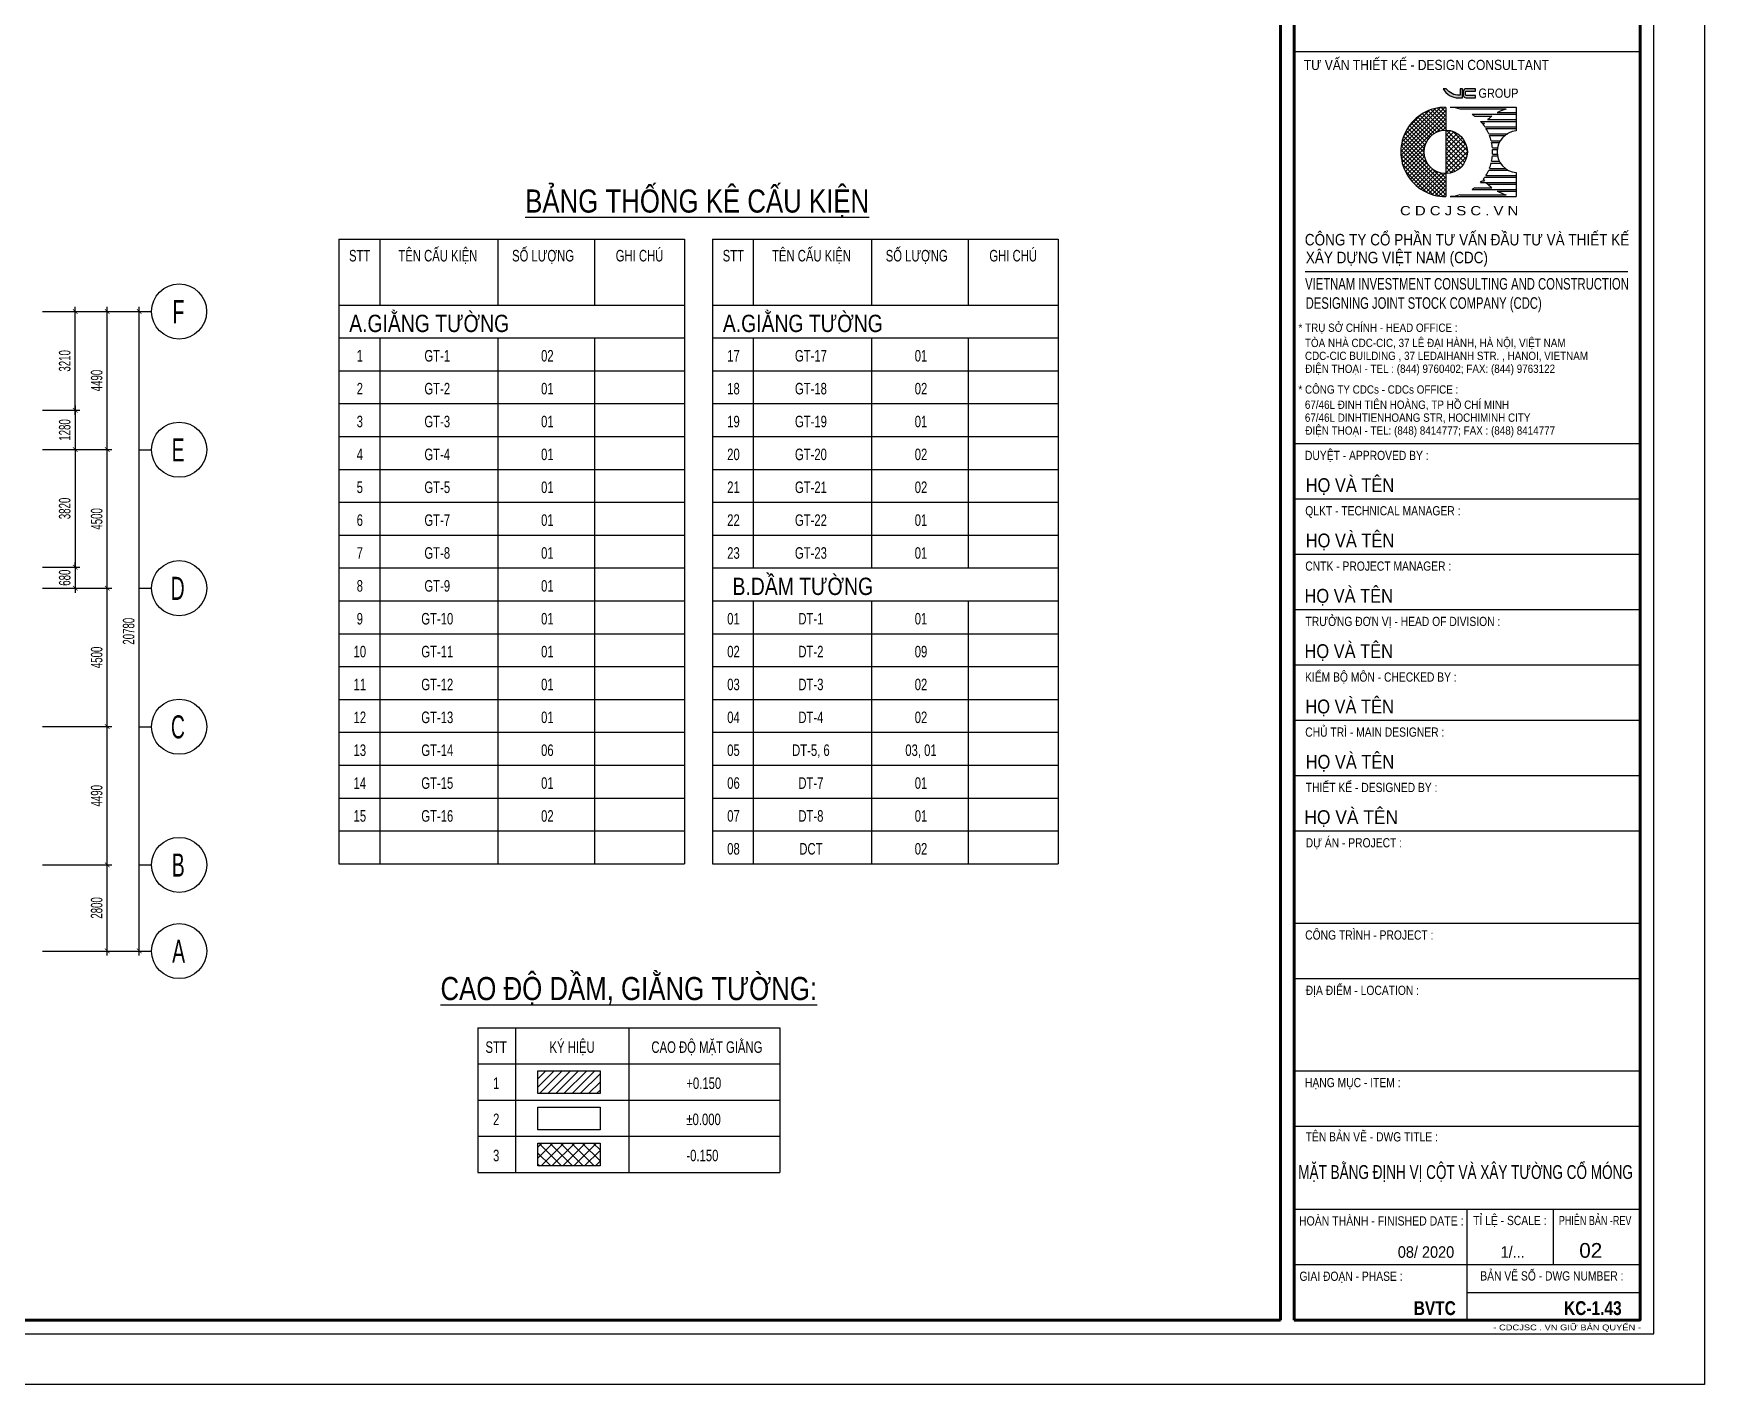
# Model space of a CAD drawing. Header units: millimetres. Extents: x 71 to 1994474, y -338610 to 1053.
# Drawn here: x 1940171 to 1994474, y -338610 to -294710 of the extents above; entities that cross this region are included whole.
import ezdxf
from ezdxf.enums import TextEntityAlignment as Align

# ---------------------------------------------------------------- set-up
doc = ezdxf.new("R2010")
doc.units = ezdxf.units.MM
doc.header["$LTSCALE"] = 1000
doc.header["$MEASUREMENT"] = 0
doc.header["$PDMODE"] = 3
doc.layers.get('0').update_dxf_attribs({"linetype": 'CONTINUOUS'})
doc.layers.get('Defpoints').update_dxf_attribs({"linetype": 'CONTINUOUS'})
for name, color, linetype in [('CDC -TEXT KHUNG', 7, 'CONTINUOUS'), ('CDC-KHUNGTEN', 7, 'CONTINUOUS'), ('CDC.02.DIM', 1, 'CONTINUOUS'), ('CDC.03.BORDER', 3, 'CONTINUOUS'), ('CDC.06.TEXT', 2, 'CONTINUOUS'), ('CDC.10.HATCH', 163, 'CONTINUOUS'), ('KCS_CHI', 1, 'CONTINUOUS')]:
    doc.layers.add(name, color=color, linetype=linetype)
doc.layers.add('Hatch1', color=250, linetype='CONTINUOUS', lineweight=5)
doc.styles.add('ARIAL', font='arial.ttf', dxfattribs={"width": 0.6})
doc.styles.add('Arial_B_3', font='arialbd.ttf', dxfattribs={"width": 0.75, "height": 3})
doc.styles.add('KT CDC', font='arial.ttf', dxfattribs={"width": 0.85, "height": 200})
doc.dimstyles.new('150', dxfattribs={"dimscale": 150, "dimtxt": 2.5, "dimasz": 1, "dimexe": 1, "dimexo": 0, "dimgap": 1, "dimtad": 1, "dimdec": 0, "dimdsep": 46, "dimtxsty": 'ARIAL', "dimblk": 'ARCHTICK', "dimcen": 1, "dimdle": 1, "dimclrd": 1, "dimclre": 1, "dimclrt": 2, "dimadec": 0, "dimazin": 0, "dimtfac": 0.00072, "dimtdec": 0, "dimtix": 1, "dimtmove": 2, "dimatfit": 3, "dimldrblk": 'ARCHTICK', "dimfxl": 1, "dimtolj": 1, "dimarcsym": 0})

# ---------------------------------------------------------------- blocks, each defined once
blk = doc.blocks.new('_ARCHTICK')
at = {"color": 0, "linetype": 'ByBlock', "const_width": 0.15}
blk.add_lwpolyline([(-0.5, -0.5), (0.5, 0.5)], dxfattribs=at)
blk = doc.blocks.new('*D114')
at = {"layer": 'CDC.02.DIM', "color": 1, "lineweight": -2, "transparency": 16777216}
for p, q in [((1940467, -303744), (1943759, -303744)), ((1943609, -324674), (1943609, -303594)), ((1940467, -324524), (1943759, -324524))]:
    blk.add_line(p, q, dxfattribs=at)
at = {"layer": 'Defpoints', "color": 0, "transparency": 16777216}
for p in [(1940467, -303744), (1943609, -303744), (1940467, -324524)]:
    blk.add_point(p, dxfattribs=at)
at = {"layer": 'CDC.02.DIM', "color": 1, "lineweight": -2, "transparency": 16777216, "xscale": 150, "yscale": 150, "zscale": 150}
for p, rotation in [((1943609, -303744), 90), ((1943609, -324524), 270)]:
    blk.add_blockref('_ARCHTICK', p, dxfattribs=dict(at, rotation=rotation))
at = {"layer": 'CDC.02.DIM', "color": 2, "transparency": 16777216, "insert": (1943267, -314134), "char_height": 375, "attachment_point": 5, "rotation": 90, "style": 'ARIAL'}
blk.add_mtext('\\A1;20780', dxfattribs=at)
blk = doc.blocks.new('*D115')
at = {"layer": 'CDC.02.DIM', "color": 1, "lineweight": -2, "transparency": 16777216}
for p, q in [((1940467, -321724), (1942720, -321724)), ((1942570, -324674), (1942570, -321574)), ((1940467, -324524), (1942720, -324524))]:
    blk.add_line(p, q, dxfattribs=at)
at = {"layer": 'Defpoints', "color": 0, "transparency": 16777216}
for p in [(1940467, -321724), (1942570, -321724), (1940467, -324524)]:
    blk.add_point(p, dxfattribs=at)
at = {"layer": 'CDC.02.DIM', "color": 1, "lineweight": -2, "transparency": 16777216, "xscale": 150, "yscale": 150, "zscale": 150}
for p, rotation in [((1942570, -321724), 90), ((1942570, -324524), 270)]:
    blk.add_blockref('_ARCHTICK', p, dxfattribs=dict(at, rotation=rotation))
at = {"layer": 'CDC.02.DIM', "color": 2, "transparency": 16777216, "insert": (1942228, -323124), "char_height": 375, "attachment_point": 5, "rotation": 90, "style": 'ARIAL'}
blk.add_mtext('\\A1;2800', dxfattribs=at)
blk = doc.blocks.new('*D116')
at = {"layer": 'CDC.02.DIM', "color": 1, "lineweight": -2, "transparency": 16777216}
for p, q in [((1942570, -321874), (1942570, -317084)), ((1940467, -317234), (1942720, -317234)), ((1940467, -321724), (1942720, -321724))]:
    blk.add_line(p, q, dxfattribs=at)
at = {"layer": 'Defpoints', "color": 0, "transparency": 16777216}
for p in [(1940467, -317234), (1942570, -317234), (1940467, -321724)]:
    blk.add_point(p, dxfattribs=at)
at = {"layer": 'CDC.02.DIM', "color": 1, "lineweight": -2, "transparency": 16777216, "xscale": 150, "yscale": 150, "zscale": 150}
for p, rotation in [((1942570, -317234), 90), ((1942570, -321724), 270)]:
    blk.add_blockref('_ARCHTICK', p, dxfattribs=dict(at, rotation=rotation))
at = {"layer": 'CDC.02.DIM', "color": 2, "transparency": 16777216, "insert": (1942228, -319479), "char_height": 375, "attachment_point": 5, "rotation": 90, "style": 'ARIAL'}
blk.add_mtext('\\A1;4490', dxfattribs=at)
blk = doc.blocks.new('*D117')
at = {"layer": 'CDC.02.DIM', "color": 1, "lineweight": -2, "transparency": 16777216}
for p, q in [((1940467, -312734), (1942720, -312734)), ((1942570, -317384), (1942570, -312584)), ((1940467, -317234), (1942720, -317234))]:
    blk.add_line(p, q, dxfattribs=at)
at = {"layer": 'Defpoints', "color": 0, "transparency": 16777216}
for p in [(1940467, -312734), (1942570, -312734), (1940467, -317234)]:
    blk.add_point(p, dxfattribs=at)
at = {"layer": 'CDC.02.DIM', "color": 1, "lineweight": -2, "transparency": 16777216, "xscale": 150, "yscale": 150, "zscale": 150}
for p, rotation in [((1942570, -312734), 90), ((1942570, -317234), 270)]:
    blk.add_blockref('_ARCHTICK', p, dxfattribs=dict(at, rotation=rotation))
at = {"layer": 'CDC.02.DIM', "color": 2, "transparency": 16777216, "insert": (1942228, -314984), "char_height": 375, "attachment_point": 5, "rotation": 90, "style": 'ARIAL'}
blk.add_mtext('\\A1;4500', dxfattribs=at)
blk = doc.blocks.new('*D118')
at = {"layer": 'CDC.02.DIM', "color": 1, "lineweight": -2, "transparency": 16777216}
for p, q in [((1940467, -308234), (1942720, -308234)), ((1942570, -312884), (1942570, -308084)), ((1940467, -312734), (1942720, -312734))]:
    blk.add_line(p, q, dxfattribs=at)
at = {"layer": 'Defpoints', "color": 0, "transparency": 16777216}
for p in [(1940467, -308234), (1942570, -308234), (1940467, -312734)]:
    blk.add_point(p, dxfattribs=at)
at = {"layer": 'CDC.02.DIM', "color": 1, "lineweight": -2, "transparency": 16777216, "xscale": 150, "yscale": 150, "zscale": 150}
for p, rotation in [((1942570, -308234), 90), ((1942570, -312734), 270)]:
    blk.add_blockref('_ARCHTICK', p, dxfattribs=dict(at, rotation=rotation))
at = {"layer": 'CDC.02.DIM', "color": 2, "transparency": 16777216, "insert": (1942228, -310484), "char_height": 375, "attachment_point": 5, "rotation": 90, "style": 'ARIAL'}
blk.add_mtext('\\A1;4500', dxfattribs=at)
blk = doc.blocks.new('*D119')
at = {"layer": 'CDC.02.DIM', "color": 1, "lineweight": -2, "transparency": 16777216}
for p, q in [((1940467, -303744), (1942720, -303744)), ((1942570, -308384), (1942570, -303594)), ((1940467, -308234), (1942720, -308234))]:
    blk.add_line(p, q, dxfattribs=at)
at = {"layer": 'Defpoints', "color": 0, "transparency": 16777216}
for p in [(1940467, -303744), (1942570, -303744), (1940467, -308234)]:
    blk.add_point(p, dxfattribs=at)
at = {"layer": 'CDC.02.DIM', "color": 1, "lineweight": -2, "transparency": 16777216, "xscale": 150, "yscale": 150, "zscale": 150}
for p, rotation in [((1942570, -303744), 90), ((1942570, -308234), 270)]:
    blk.add_blockref('_ARCHTICK', p, dxfattribs=dict(at, rotation=rotation))
at = {"layer": 'CDC.02.DIM', "color": 2, "transparency": 16777216, "insert": (1942228, -305989), "char_height": 375, "attachment_point": 5, "rotation": 90, "style": 'ARIAL'}
blk.add_mtext('\\A1;4490', dxfattribs=at)
blk = doc.blocks.new('*D133')
at = {"layer": 'CDC.02.DIM', "color": 1, "lineweight": -2, "transparency": 16777216}
for p, q in [((1940467, -303744), (1941681, -303744)), ((1941531, -307104), (1941531, -303594)), ((1940467, -306954), (1941681, -306954))]:
    blk.add_line(p, q, dxfattribs=at)
at = {"layer": 'Defpoints', "color": 0, "transparency": 16777216}
for p in [(1940467, -303744), (1941531, -303744), (1940467, -306954)]:
    blk.add_point(p, dxfattribs=at)
at = {"layer": 'CDC.02.DIM', "color": 1, "lineweight": -2, "transparency": 16777216, "xscale": 150, "yscale": 150, "zscale": 150}
for p, rotation in [((1941531, -303744), 90), ((1941531, -306954), 270)]:
    blk.add_blockref('_ARCHTICK', p, dxfattribs=dict(at, rotation=rotation))
at = {"layer": 'CDC.02.DIM', "color": 2, "transparency": 16777216, "insert": (1941189, -305349), "char_height": 375, "attachment_point": 5, "rotation": 90, "style": 'ARIAL'}
blk.add_mtext('\\A1;3210', dxfattribs=at)
blk = doc.blocks.new('*D134')
at = {"layer": 'CDC.02.DIM', "color": 1, "lineweight": -2, "transparency": 16777216}
for p, q in [((1941531, -306804), (1941531, -308384)), ((1940467, -306954), (1941681, -306954)), ((1940467, -308234), (1941681, -308234))]:
    blk.add_line(p, q, dxfattribs=at)
at = {"layer": 'Defpoints', "color": 0, "transparency": 16777216}
for p in [(1940467, -306954), (1940467, -308234), (1941531, -308234)]:
    blk.add_point(p, dxfattribs=at)
at = {"layer": 'CDC.02.DIM', "color": 1, "lineweight": -2, "transparency": 16777216, "xscale": 150, "yscale": 150, "zscale": 150}
for p, rotation in [((1941531, -306954), 90), ((1941531, -308234), 270)]:
    blk.add_blockref('_ARCHTICK', p, dxfattribs=dict(at, rotation=rotation))
at = {"layer": 'CDC.02.DIM', "color": 2, "transparency": 16777216, "insert": (1941190, -307594), "char_height": 375, "attachment_point": 5, "rotation": 90, "style": 'ARIAL'}
blk.add_mtext('\\A1;1280', dxfattribs=at)
blk = doc.blocks.new('*D135')
at = {"layer": 'CDC.02.DIM', "color": 1, "lineweight": -2, "transparency": 16777216}
for p, q in [((1940467, -308234), (1941681, -308234)), ((1941531, -308084), (1941531, -312204)), ((1940467, -312054), (1941681, -312054))]:
    blk.add_line(p, q, dxfattribs=at)
at = {"layer": 'Defpoints', "color": 0, "transparency": 16777216}
for p in [(1940467, -308234), (1940467, -312054), (1941531, -312054)]:
    blk.add_point(p, dxfattribs=at)
at = {"layer": 'CDC.02.DIM', "color": 1, "lineweight": -2, "transparency": 16777216, "xscale": 150, "yscale": 150, "zscale": 150}
for p, rotation in [((1941531, -308234), 90), ((1941531, -312054), 270)]:
    blk.add_blockref('_ARCHTICK', p, dxfattribs=dict(at, rotation=rotation))
at = {"layer": 'CDC.02.DIM', "color": 2, "transparency": 16777216, "insert": (1941189, -310144), "char_height": 375, "attachment_point": 5, "rotation": 90, "style": 'ARIAL'}
blk.add_mtext('\\A1;3820', dxfattribs=at)
blk = doc.blocks.new('*D136')
at = {"layer": 'CDC.02.DIM', "color": 1, "lineweight": -2, "transparency": 16777216}
for p, q in [((1940467, -312054), (1941681, -312054)), ((1941531, -312054), (1941531, -311904)), ((1941531, -312054), (1941531, -312734)), ((1940467, -312734), (1941681, -312734)), ((1941531, -312734), (1941531, -312884))]:
    blk.add_line(p, q, dxfattribs=at)
at = {"layer": 'Defpoints', "color": 0, "transparency": 16777216}
for p in [(1940467, -312054), (1940467, -312734), (1941531, -312734)]:
    blk.add_point(p, dxfattribs=at)
at = {"layer": 'CDC.02.DIM', "color": 1, "lineweight": -2, "transparency": 16777216, "xscale": 150, "yscale": 150, "zscale": 150}
for p, rotation in [((1941531, -312054), 270), ((1941531, -312734), 90)]:
    blk.add_blockref('_ARCHTICK', p, dxfattribs=dict(at, rotation=rotation))
at = {"layer": 'CDC.02.DIM', "color": 2, "transparency": 16777216, "insert": (1941190, -312394), "char_height": 375, "attachment_point": 5, "rotation": 90, "style": 'ARIAL'}
blk.add_mtext('\\A1;680', dxfattribs=at)
blk = doc.blocks.new('LOGOmoi')
at = {"layer": 'CDC -TEXT KHUNG'}
h = blk.add_hatch(color=1, dxfattribs=at)
h.paths.add_polyline_path([(1.46, 5.45), (1.26, 5.45), (1.26, 4.88), (1.21, 4.88, -0.237912), (0.06, 5.45), (-0.2, 5.45, 0.272847), (1.14, 4.66), (1.46, 4.66)])
h.paths.add_polyline_path([(2.59, 5.45), (1.8, 5.45, 0.414214), (1.54, 5.2), (1.54, 4.92, 0.414214), (1.8, 4.66), (2.59, 4.66), (2.59, 4.87), (1.8, 4.87, -0.414214), (1.74, 4.92), (1.74, 5.2, -0.414214), (1.8, 5.25), (2.59, 5.25)])
h = blk.add_hatch(dxfattribs=at)
h.set_pattern_fill('ANSI37', color=102, scale=2.293939, angle=360, style=0)
h.set_pattern_definition([(45, (-2844.4439, 636.61023), (-0.178426552, 0.178426553), []), (135, (-2844.4439, 636.61023), (-0.178426552, -0.178426553), [])])
edge = h.paths.add_edge_path()
edge.add_arc((0.02, 0), 1.87, 90, 270)
edge.add_line((0.02, -1.88), (0.02, -3.84))
edge.add_line((0.02, -3.84), (-0.17, -3.84))
edge.add_line((-0.17, -3.84), (-0.36, -3.83))
edge.add_line((-0.36, -3.83), (-0.55, -3.8))
edge.add_line((-0.55, -3.8), (-0.73, -3.77))
edge.add_line((-0.73, -3.77), (-0.92, -3.73))
edge.add_line((-0.92, -3.73), (-1.1, -3.68))
edge.add_line((-1.1, -3.68), (-1.28, -3.62))
edge.add_line((-1.28, -3.62), (-1.45, -3.55))
edge.add_line((-1.45, -3.55), (-1.63, -3.48))
edge.add_line((-1.63, -3.48), (-1.79, -3.39))
edge.add_line((-1.79, -3.39), (-1.96, -3.3))
edge.add_line((-1.96, -3.3), (-2.12, -3.2))
edge.add_line((-2.12, -3.2), (-2.27, -3.09))
edge.add_line((-2.27, -3.09), (-2.42, -2.97))
edge.add_line((-2.42, -2.97), (-2.56, -2.85))
edge.add_line((-2.56, -2.85), (-2.7, -2.72))
edge.add_line((-2.7, -2.72), (-2.83, -2.58))
edge.add_line((-2.83, -2.58), (-2.95, -2.44))
edge.add_line((-2.95, -2.44), (-3.07, -2.29))
edge.add_line((-3.07, -2.29), (-3.18, -2.14))
edge.add_line((-3.18, -2.14), (-3.28, -1.98))
edge.add_line((-3.28, -1.98), (-3.37, -1.81))
edge.add_line((-3.37, -1.81), (-3.46, -1.64))
edge.add_line((-3.46, -1.64), (-3.53, -1.47))
edge.add_line((-3.53, -1.47), (-3.6, -1.3))
edge.add_line((-3.6, -1.3), (-3.66, -1.12))
edge.add_line((-3.66, -1.12), (-3.71, -0.93))
edge.add_line((-3.71, -0.93), (-3.75, -0.75))
edge.add_line((-3.75, -0.75), (-3.79, -0.56))
edge.add_line((-3.79, -0.56), (-3.81, -0.38))
edge.add_line((-3.81, -0.38), (-3.82, -0.19))
edge.add_line((-3.82, -0.19), (-3.83, 0))
edge.add_line((-3.83, 0), (-3.82, 0.19))
edge.add_line((-3.82, 0.19), (-3.81, 0.38))
edge.add_line((-3.81, 0.38), (-3.79, 0.56))
edge.add_line((-3.79, 0.56), (-3.75, 0.75))
edge.add_line((-3.75, 0.75), (-3.71, 0.93))
edge.add_line((-3.71, 0.93), (-3.66, 1.12))
edge.add_line((-3.66, 1.12), (-3.6, 1.3))
edge.add_line((-3.6, 1.3), (-3.53, 1.47))
edge.add_line((-3.53, 1.47), (-3.46, 1.64))
edge.add_line((-3.46, 1.64), (-3.37, 1.81))
edge.add_line((-3.37, 1.81), (-3.28, 1.98))
edge.add_line((-3.28, 1.98), (-3.18, 2.14))
edge.add_line((-3.18, 2.14), (-3.07, 2.29))
edge.add_line((-3.07, 2.29), (-2.95, 2.44))
edge.add_line((-2.95, 2.44), (-2.83, 2.58))
edge.add_line((-2.83, 2.58), (-2.7, 2.72))
edge.add_line((-2.7, 2.72), (-2.56, 2.85))
edge.add_line((-2.56, 2.85), (-2.42, 2.97))
edge.add_line((-2.42, 2.97), (-2.27, 3.09))
edge.add_line((-2.27, 3.09), (-2.12, 3.2))
edge.add_line((-2.12, 3.2), (-1.96, 3.3))
edge.add_line((-1.96, 3.3), (-1.79, 3.39))
edge.add_line((-1.79, 3.39), (-1.63, 3.48))
edge.add_line((-1.63, 3.48), (-1.45, 3.55))
edge.add_line((-1.45, 3.55), (-1.28, 3.62))
edge.add_line((-1.28, 3.62), (-1.1, 3.68))
edge.add_line((-1.1, 3.68), (-0.92, 3.73))
edge.add_line((-0.92, 3.73), (-0.73, 3.77))
edge.add_line((-0.73, 3.77), (-0.55, 3.8))
edge.add_line((-0.55, 3.8), (-0.36, 3.83))
edge.add_line((-0.36, 3.83), (-0.17, 3.84))
edge.add_line((-0.17, 3.84), (0.02, 3.84))
edge.add_line((0.02, 3.84), (0.02, 1.87))
h = blk.add_hatch(dxfattribs=at)
h.set_pattern_fill('ANSI37', color=1, scale=2.293939, angle=360, style=0)
h.set_pattern_definition([(45, (-486.53502, -144.21504), (-0.20275745, 0.20275745), []), (135, (-486.53502, -144.21504), (-0.20275745, -0.20275745), [])])
h.paths.add_polyline_path([(0.02, 1.87), (0.02, -1.81), (0.02, -1.88, 0.414214), (1.89, 0, 0.414214)])
at = {"layer": 'CDC -TEXT KHUNG', "color": 102}
for p, q in [((0.02, 3.84), (0.02, -1.81)), ((0.42, 3.85), (6.1, 3.85)), ((1.28, 3.7), (5.24, 3.7)), ((2.3, 3.24), (6.1, 3.24)), ((2.51, 3.09), (4.01, 3.09)), ((4.47, 3.39), (6.1, 3.39)), ((6.1, 3.85), (6.1, 1.81)), ((3.03, 2.63), (6.1, 2.63)), ((3.16, 2.49), (3.36, 2.49)), ((3.4, 2.17), (6.1, 2.17)), ((3.49, 2.03), (6.1, 2.03)), ((3.64, 2.78), (6.1, 2.78)), ((3.74, 1.57), (5.37, 1.57)), ((3.8, 1.42), (5.15, 1.42)), ((3.95, 0.96), (4.75, 0.96)), ((3.98, 0.81), (4.66, 0.81)), ((4.05, 0.35), (4.51, 0.35)), ((4.06, 0.2), (4.49, 0.2)), ((3.8, -1.42), (5.15, -1.42)), ((3.95, -0.96), (4.75, -0.96)), ((3.98, -0.81), (4.66, -0.81)), ((4.05, -0.35), (4.51, -0.35)), ((4.06, -0.2), (4.49, -0.2)), ((0.02, -1.81), (0.02, -3.84)), ((3.03, -2.63), (6.1, -2.63)), ((3.16, -2.49), (3.36, -2.49)), ((3.4, -2.17), (6.1, -2.17)), ((3.49, -2.03), (6.1, -2.03)), ((3.64, -2.78), (6.1, -2.78)), ((3.74, -1.57), (5.37, -1.57)), ((6.1, -1.79), (6.1, -3.84)), ((0.01, -3.84), (0.02, -3.84)), ((0.42, -3.84), (6.1, -3.84)), ((1.28, -3.7), (5.24, -3.7)), ((2.3, -3.24), (6.1, -3.24)), ((2.51, -3.09), (4.01, -3.09)), ((4.47, -3.39), (6.1, -3.39))]:
    blk.add_line(p, q, dxfattribs=at)
at = {"layer": 'CDC -TEXT KHUNG'}
blk.add_line((3.78, 1.21), (3.78, 1.21), dxfattribs=at)
at = {"layer": 'CDC -TEXT KHUNG', "color": 1}
for points in [[(1.46, 5.45), (1.26, 5.45), (1.26, 4.88), (1.21, 4.88, -0.237912), (0.06, 5.45), (-0.2, 5.45, 0.272847), (1.14, 4.66), (1.46, 4.66)], [(2.59, 5.45), (1.8, 5.45, 0.414214), (1.54, 5.2), (1.54, 4.92, 0.414214), (1.8, 4.66), (2.59, 4.66), (2.59, 4.87), (1.8, 4.87, -0.414214), (1.74, 4.92), (1.74, 5.2, -0.414214), (1.8, 5.25), (2.59, 5.25)]]:
    blk.add_lwpolyline(points, format="xyb", close=True, dxfattribs=at)
at = {"layer": 'CDC -TEXT KHUNG', "color": 102}
blk.add_circle((0.02, 0), 1.87, dxfattribs=at)
blk.add_arc((0, 0), 3.85, 89.7449, 270.2551, dxfattribs=at)
at = {"layer": 'CDC -TEXT KHUNG', "color": 112}
blk.add_ellipse((0.22, 0), major_axis=(-2.72, 2.72), ratio=1, start_param=-1.064136, end_param=-0.838054, dxfattribs=at)
at = {"layer": 'CDC -TEXT KHUNG', "color": 102}
for centre, major_axis, start_param, end_param in [((0.22, 0), (-2.72, 2.72), -1.423028, -1.355019), ((6.3, 0), (-2.72, 2.72), -0.147768, -0.022458), ((6.3, 0), (2.72, 2.72), 1.064136, 1.278853), ((0.22, 0), (2.72, 2.72), 6.199614, 6.251308), ((6.3, 0), (-2.72, 2.72), 0.083571, 0.124553), ((0.22, 0), (-2.72, 2.72), 4.527318, 4.587836), ((0.22, 0), (-2.72, 2.72), 4.346177, 4.481253), ((6.27, 0.01), (1.28, 1.28), 0.884906, 3.827483), ((0.22, 0), (-2.72, 2.72), 4.178765, 4.304301), ((0.22, 0), (2.72, 2.72), 5.589142, 5.7099), ((0.22, 0), (2.72, 2.72), 5.445131, 5.550443), ((0.22, 0), (-2.72, 2.72), 3.549681, 3.675216), ((0.22, 0), (-2.72, 2.72), 3.714878, 3.835636), ((0.22, 0), (-2.72, 2.72), 3.17347, 3.225164), ((0.22, 0), (2.72, 2.72), 4.836942, 4.89746), ((6.3, 0), (-2.72, 2.72), 1.446243, 1.487225), ((0.22, 0), (2.72, 2.72), 4.943525, 5.078601), ((6.3, 0), (-2.72, 2.72), 1.538919, 1.718564), ((0.22, 0.01), (2.72, 2.72), 3.979647, 4.205729), ((0.22, 0), (-2.72, 2.72), 2.925816, 2.993825), ((6.3, 0), (2.72, 2.72), 3.433536, 3.648253)]:
    blk.add_ellipse(centre, major_axis=major_axis, ratio=1, start_param=start_param, end_param=end_param, dxfattribs=at)
at = {"layer": 'CDC -TEXT KHUNG', "color": 1, "style": 'KT CDC', "width": 0.85}
blk.add_text('GROUP', height=0.792, dxfattribs=at).set_placement((2.85, 4.67))
at = {"layer": 'CDC -TEXT KHUNG', "color": 102, "style": 'KT CDC', "width": 1.15}
blk.add_text('C D C J S C . V N', height=0.8, dxfattribs=at).set_placement((-3.92, -5.47))
blk = doc.blocks.new('Khung tên chuẩn')
at = {"layer": 'CDC-KHUNGTEN', "color": 6, "lineweight": 25}
for p, q in [((38454, -218809), (30954, -218809)), ((38454, -227309), (30954, -227309)), ((38454, -228509), (30954, -228509)), ((38454, -229709), (30954, -229709)), ((38454, -230909), (30954, -230909)), ((38454, -232109), (30954, -232109)), ((38454, -233309), (30954, -233309)), ((38454, -234509), (30954, -234509)), ((38454, -235709), (30954, -235709)), ((38454, -237709), (30954, -237709)), ((38454, -238909), (30954, -238909)), ((38454, -240909), (30954, -240909)), ((38454, -242109), (30954, -242109)), ((38454, -243909), (30954, -243909)), ((34704, -246309), (34704, -243909)), ((36579, -245109), (36579, -243909)), ((38454, -245109), (30954, -245109)), ((34704, -245709), (38454, -245709))]:
    blk.add_line(p, q, dxfattribs=at)
at = {"layer": 'CDC-KHUNGTEN', "color": 6}
blk.add_line((31193, -223572), (38187, -223572), dxfattribs=at)
at = {"layer": 'CDC-KHUNGTEN', "color": 8}
blk.add_lwpolyline([(30850, -246609), (38754, -246609), (38754, -189409), (-41246, -189409), (-41246, -246609), (30850, -246609)], dxfattribs=at)
at = {"layer": 'CDC-KHUNGTEN', "color": 255, "lineweight": 60}
blk.add_lwpolyline([(30654, -246309), (30654, -189709), (-40946, -189709), (-40946, -246309), (30654, -246309)], close=True, dxfattribs=at)
blk.add_lwpolyline([(30954, -246309), (38454, -246309), (38454, -189709), (30954, -189709), (30954, -246309)], dxfattribs=at)
at = {"layer": 'Defpoints', "color": 1, "ltscale": 0.2}
blk.add_lwpolyline([(-44246, -247709), (-44246, -188309), (39854, -188309), (39854, -247709), (-44246, -247709)], close=True, dxfattribs=at)
at = {"layer": 'CDC-KHUNGTEN', "xscale": 251.3908497502836, "yscale": 251.3908497502836, "zscale": 251.3908497502836}
blk.add_blockref('LOGOmoi', (34234, -220976), dxfattribs=at)
at = {"layer": 'CDC -TEXT KHUNG', "style": 'KT CDC', "width": 0.85}
blk.add_text('TƯ VẤN THIẾT KẾ - DESIGN CONSULTANT', height=220, dxfattribs=at).set_placement((33820, -219200), align=Align.CENTER)
at = {"layer": 'CDC -TEXT KHUNG', "color": 7, "style": 'Arial_B_3', "width": 0.8}
blk.add_text('BVTC', height=300, dxfattribs=at).set_placement((34459, -246201), align=Align.RIGHT)
at = {"layer": 'CDC -TEXT KHUNG', "color": 6, "style": 'KT CDC', "width": 1.15}
blk.add_text('- CDCJSC . VN GIỮ BẢN QUYỂN -', height=125.69, dxfattribs=at).set_placement((35273, -246532))
at = {"layer": 'CDC-KHUNGTEN', "color": 6}
for s, height, style, width, p in [('CÔNG TY CỔ PHẦN TƯ VẤN ÐẦU TƯ VÀ THIẾT KẾ', 250, 'KT CDC', 0.84, (31184, -223005)), ('XÂY DỰNG VIỆT NAM (CDC)', 250, 'KT CDC', 0.84, (31206, -223392)), ('VIETNAM INVESTMENT CONSULTING AND CONSTRUCTION ', 250, 'KT CDC', 0.7, (31190, -223962)), ('DESIGNING JOINT STOCK COMPANY (CDC)', 250, 'KT CDC', 0.7, (31202, -224379)), ('* TRỤ SỞ CHÍNH - HEAD OFFICE :', 180, 'KT CDC', 0.85, (31048, -224879)), ('TÒA NHÀ CDC-CIC, 37 LÊ ĐẠI HÀNH, HÀ NỘI, VIỆT NAM', 180, 'KT CDC', 0.85, (31187, -225209)), ('CDC-CIC BUILDING , 37 LEDAIHANH STR. , HANOI, VIETNAM', 180, 'KT CDC', 0.85, (31187, -225489)), ('ĐIỆN THOẠI - TEL : (844) 9760402; FAX: (844) 9763122', 180, 'KT CDC', 0.85, (31195, -225769)), ('* CÔNG TY CDCs - CDCs OFFICE :', 180, 'KT CDC', 0.85, (31046, -226219)), ('67/46L ĐINH TIÊN HOÀNG, TP HỒ CHÍ MINH', 180, 'KT CDC', 0.85, (31185, -226549)), ('67/46L DINHTIENHOANG STR, HOCHIMINH CITY', 180, 'KT CDC', 0.85, (31185, -226829)), ('ĐIỆN THOẠI - TEL: (848) 8414777; FAX : (848) 8414777', 180, 'KT CDC', 0.85, (31196, -227109)), ('DUYỆT - APPROVED BY :', 200, 'ARIAL', 0.8, (31187, -227659)), ('QLKT - TECHNICAL MANAGER :', 200, 'ARIAL', 0.8, (31194, -228859)), ('CNTK - PROJECT MANAGER :', 200, 'ARIAL', 0.8, (31194, -230059)), ('TRƯỞNG ĐƠN VỊ - HEAD OF DIVISION :', 200, 'ARIAL', 0.8, (31199, -231259)), ('KIỂM BỘ MÔN - CHECKED BY :', 200, 'ARIAL', 0.8, (31188, -232465)), ('CHỦ TRÌ - MAIN DESIGNER :', 200, 'ARIAL', 0.8, (31193, -233659)), ('THIẾT KẾ - DESIGNED BY :', 200, 'ARIAL', 0.8, (31204, -234859)), ('DỰ ÁN - PROJECT :  ', 200, 'ARIAL', 0.8, (31203, -236059)), ('CÔNG TRÌNH - PROJECT :  ', 200, 'ARIAL', 0.8, (31192, -238059)), ('ĐỊA ĐIỂM - LOCATION :', 200, 'ARIAL', 0.8, (31203, -239259)), ('HẠNG MỤC - ITEM : ', 200, 'ARIAL', 0.8, (31187, -241259)), ('TÊN BẢN VẼ - DWG TITLE :', 200, 'ARIAL', 0.8, (31202, -242436)), ('TỈ LỆ - SCALE :', 200, 'ARIAL', 0.8, (34836, -244250)), ('PHIÊN BẢN -REV', 200, 'ARIAL', 0.7, (36692, -244250)), ('GIAI ĐOẠN - PHASE :', 200, 'ARIAL', 0.8, (31069, -245459)), ('BẢN VẼ SỐ - DWG NUMBER :', 200, 'ARIAL', 0.8, (34990, -245452))]:
    blk.add_text(s, height=height, dxfattribs=dict(at, style=style, width=width)).set_placement(p)
at = {"layer": 'CDC-KHUNGTEN', "color": 7}
for style, width, p in [('KT CDC', 0.85, (31203, -228353)), ('KT CDC', 0.85, (31204, -229553)), ('KT CDC', 0.85, (31177, -230753)), ('KT CDC', 0.85, (31177, -231953)), ('KT CDC', 0.85, (31196, -233153)), ('KT CDC', 0.85, (31203, -234353)), ('ARIAL', 0.9, (31175, -235553))]:
    blk.add_text('HỌ VÀ TÊN', height=300, dxfattribs=dict(at, style=style, width=width)).set_placement(p)
at = {"layer": 'CDC-KHUNGTEN', "color": 6, "style": 'ARIAL', "width": 0.814645}
blk.add_text('HOÀN THÀNH - FINISHED DATE :', height=200, dxfattribs=at).set_placement((31058, -244259), (34625, -244259), align=Align.FIT)
at = {"layer": 'CDC-KHUNGTEN', "color": 7, "style": 'KT CDC'}
blk.add_text('02', height=320, dxfattribs=at).set_placement((37634, -244959), align=Align.RIGHT)
at = {"layer": 'CDC-KHUNGTEN', "color": 7, "style": 'ARIAL', "width": 0.9}
for s, p in [('08/ 2020', (34424, -244959)), ('1/...', (35954, -244959))]:
    blk.add_text(s, height=250, dxfattribs=at).set_placement(p, align=Align.RIGHT)

msp = doc.modelspace()

# ---------------------------------------------------------------- hatches: boundary and pattern name
at = {"layer": 'CDC.10.HATCH'}
h = msp.add_hatch(dxfattribs=at)
h.set_pattern_fill('ANSI31', color=256, scale=1500, style=0)
h.set_pattern_definition([(45, (155178.59, -413916.5), (-132.582521, 132.582521), [])])
h.paths.add_polyline_path([(1958583.5, -328417.8), (1956565.4, -328417.8), (1956565.4, -329157.3), (1958583.5, -329157.3)])
h = msp.add_hatch(dxfattribs=at)
h.set_pattern_fill('ANSI37', color=256, scale=2000, style=0)
h.set_pattern_definition([(45, (25359.92, -443425.02), (-176.776695, 176.776695), []), (135, (25359.92, -443425.02), (-176.776695, -176.776695), [])])
h.paths.add_polyline_path([(1958583.5, -330765.8), (1956565.4, -330765.8), (1956565.4, -331505.3), (1958583.5, -331505.3)])

# ---------------------------------------------------------------- linework, layer by layer
at = {"layer": 'CDC.03.BORDER'}
for p, q in [((1950099.1, -301399.7), (1961326.6, -301399.7)), ((1950099.1, -301399.7), (1950099.1, -321690.1)), ((1951422.5, -301399.7), (1951422.5, -303535.5)), ((1955265.6, -301399.7), (1955265.6, -303535.5)), ((1958405.2, -301399.7), (1958405.2, -303535.5)), ((1961326.6, -301399.7), (1961326.6, -321690.1)), ((1962240.4, -301399.7), (1973467.9, -301399.7)), ((1962240.4, -301399.7), (1962240.4, -321690.1)), ((1963563.9, -301399.7), (1963563.9, -303535.5)), ((1967406.9, -301399.7), (1967406.9, -303535.5)), ((1970546.5, -301399.7), (1970546.5, -303535.5)), ((1973467.9, -301399.7), (1973467.9, -321690.1)), ((1950099.1, -303535.5), (1961326.6, -303535.5)), ((1962240.4, -303535.5), (1973467.9, -303535.5)), ((1950099.1, -304603.5), (1961326.6, -304603.5)), ((1951422.5, -304603.5), (1951422.5, -321690.1)), ((1955265.6, -304603.5), (1955265.6, -321690.1)), ((1958405.2, -304603.5), (1958405.2, -321690.1)), ((1962240.4, -304603.5), (1973467.9, -304603.5)), ((1963563.9, -304603.5), (1963563.9, -312078.9)), ((1967406.9, -304603.5), (1967406.9, -312078.9)), ((1970546.5, -304603.5), (1970546.5, -312078.9)), ((1962240.4, -312078.9), (1973467.9, -312078.9)), ((1962240.4, -313146.8), (1973467.9, -313146.8)), ((1963563.9, -313146.8), (1963563.9, -321690.1)), ((1967406.9, -313146.8), (1967406.9, -321690.1)), ((1970546.5, -313146.8), (1970546.5, -321690.1)), ((1950099.1, -321690.1), (1961326.6, -321690.1)), ((1962240.4, -321690.1), (1973467.9, -321690.1)), ((1954608.1, -327020.3), (1964425, -327020.3)), ((1954608.1, -327020.3), (1954608.1, -331716.4)), ((1955838.1, -327020.3), (1955838.1, -331716.4)), ((1959516.5, -327020.3), (1959516.5, -331716.4)), ((1964425, -327020.3), (1964425, -331716.4)), ((1954608.1, -328194.4), (1964425, -328194.4)), ((1954608.1, -329368.4), (1964425, -329368.4)), ((1954608.1, -330542.4), (1964425, -330542.4)), ((1954608.1, -331716.4), (1964425, -331716.4))]:
    msp.add_line(p, q, dxfattribs=at)
at = {"layer": 'CDC.03.BORDER', "color": 1}
for p, q in [((1950099.1, -305671.4), (1961326.6, -305671.4)), ((1962240.4, -305671.4), (1973467.9, -305671.4)), ((1950099.1, -306739.3), (1961326.6, -306739.3)), ((1962240.4, -306739.3), (1973467.9, -306739.3)), ((1950099.1, -307807.2), (1961326.6, -307807.2)), ((1962240.4, -307807.2), (1973467.9, -307807.2)), ((1950099.1, -308875.1), (1961326.6, -308875.1)), ((1962240.4, -308875.1), (1973467.9, -308875.1)), ((1950099.1, -309943), (1961326.6, -309943)), ((1962240.4, -309943), (1973467.9, -309943)), ((1950099.1, -311010.9), (1961326.6, -311010.9)), ((1962240.4, -311010.9), (1973467.9, -311010.9)), ((1950099.1, -312078.9), (1961326.6, -312078.9)), ((1950099.1, -313146.8), (1961326.6, -313146.8)), ((1950099.1, -314214.7), (1961326.6, -314214.7)), ((1962240.4, -314214.7), (1973467.9, -314214.7)), ((1950099.1, -315282.6), (1961326.6, -315282.6)), ((1962240.4, -315282.6), (1973467.9, -315282.6)), ((1950099.1, -316350.5), (1961326.6, -316350.5)), ((1962240.4, -316350.5), (1973467.9, -316350.5)), ((1950099.1, -317418.4), (1961326.6, -317418.4)), ((1962240.4, -317418.4), (1973467.9, -317418.4)), ((1950099.1, -318486.3), (1961326.6, -318486.3)), ((1962240.4, -318486.3), (1973467.9, -318486.3)), ((1950099.1, -319554.3), (1961326.6, -319554.3)), ((1962240.4, -319554.3), (1973467.9, -319554.3)), ((1950099.1, -320622.2), (1961326.6, -320622.2)), ((1962240.4, -320622.2), (1973467.9, -320622.2))]:
    msp.add_line(p, q, dxfattribs=at)
at = {"layer": 'CDC.03.BORDER'}
for points in [[(1956565.4, -328417.8), (1958583.5, -328417.8), (1958583.5, -329157.3), (1956565.4, -329157.3)], [(1956565.4, -329591.8), (1958583.5, -329591.8), (1958583.5, -330331.3), (1956565.4, -330331.3)], [(1956565.4, -330765.8), (1958583.5, -330765.8), (1958583.5, -331505.3), (1956565.4, -331505.3)]]:
    msp.add_lwpolyline(points, close=True, dxfattribs=at)
at = {"layer": 'KCS_CHI'}
for p, q in [((1943608.5, -303745), (1944010.5, -303745)), ((1943608.8, -308235), (1944010.8, -308235)), ((1943608.8, -312735), (1944010.8, -312735)), ((1943608.8, -317235), (1944010.8, -317235)), ((1943608.8, -321725), (1944010.8, -321725)), ((1943608.8, -324525), (1944010.8, -324525))]:
    msp.add_line(p, q, dxfattribs=at)
for centre in [(1944905.4, -303745), (1944905.7, -308235), (1944905.7, -312735), (1944905.7, -317235), (1944905.7, -321725), (1944905.7, -324525)]:
    msp.add_circle(centre, 894.9, dxfattribs=at)

# ---------------------------------------------------------------- block references
at = {"layer": 'Hatch1', "xscale": 1.498216409886394, "yscale": 1.498216409886394, "zscale": 1.498216409886394}
msp.add_blockref('Khung tên chuẩn', (1934763.7, 32510.7), dxfattribs=at)

# ---------------------------------------------------------------- texts
at = {"layer": 'CDC -TEXT KHUNG', "color": 6, "style": 'ARIAL', "width": 0.7}
msp.add_text('MẶT BẰNG ĐỊNH VỊ CỘT VÀ XÂY TƯỜNG CỔ MÓNG', height=450, dxfattribs=at).set_placement((1986707.2, -331930.6), align=Align.CENTER)
at = {"layer": 'CDC -TEXT KHUNG', "style": 'Arial_B_3', "width": 0.8}
msp.add_text('KC-1.43', height=450, dxfattribs=at).set_placement((1989906.5, -336351.3))
at = {"layer": 'CDC.06.TEXT', "style": 'ARIAL'}
for s, height, width, p in [('%%UBẢNG THỐNG KÊ CẤU KIỆN', 750, 0.8, (1961739.6, -300156.1)), ('STT', 375, 0.7, (1950772.7, -301931.8)), ('TÊN CẤU KIỆN', 375, 0.7, (1953313.1, -301931.8)), ('SỐ LƯỢNG', 375, 0.7, (1956731.2, -301931.8)), ('GHI CHÚ', 375, 0.7, (1959866.3, -301931.8)), ('STT', 375, 0.7, (1962914, -301931.8)), ('TÊN CẤU KIỆN', 375, 0.7, (1965454.4, -301931.8)), ('SỐ LƯỢNG', 375, 0.7, (1968872.5, -301931.8)), ('GHI CHÚ', 375, 0.7, (1972007.6, -301931.8)), ('A.GIẰNG TƯỜNG', 562.5, 0.8, (1953031.1, -304131.8)), ('A.GIẰNG TƯỜNG', 562.5, 0.8, (1965172.4, -304131.8)), ('1', 375, 0.7, (1950777.6, -305184)), ('GT-1', 375, 0.7, (1953293.5, -305184)), ('02', 375, 0.7, (1956870.5, -305184)), ('17', 375, 0.7, (1962918.9, -305184)), ('GT-17', 375, 0.7, (1965434.8, -305184)), ('01', 375, 0.7, (1969011.9, -305184)), ('2', 375, 0.7, (1950777.6, -306251.9)), ('GT-2', 375, 0.7, (1953293.5, -306251.9)), ('01', 375, 0.7, (1956870.5, -306251.9)), ('18', 375, 0.7, (1962918.9, -306251.9)), ('GT-18', 375, 0.7, (1965434.8, -306251.9)), ('02', 375, 0.7, (1969011.9, -306251.9)), ('3', 375, 0.7, (1950777.6, -307319.8)), ('GT-3', 375, 0.7, (1953293.5, -307319.8)), ('01', 375, 0.7, (1956870.5, -307319.8)), ('19', 375, 0.7, (1962918.9, -307319.8)), ('GT-19', 375, 0.7, (1965434.8, -307319.8)), ('01', 375, 0.7, (1969011.9, -307319.8)), ('4', 375, 0.7, (1950777.6, -308387.8)), ('GT-4', 375, 0.7, (1953293.5, -308387.8)), ('01', 375, 0.7, (1956870.5, -308387.8)), ('20', 375, 0.7, (1962918.9, -308387.8)), ('GT-20', 375, 0.7, (1965434.8, -308387.8)), ('02', 375, 0.7, (1969011.9, -308387.8)), ('5', 375, 0.7, (1950777.6, -309455.7)), ('GT-5', 375, 0.7, (1953293.5, -309455.7)), ('01', 375, 0.7, (1956870.5, -309455.7)), ('21', 375, 0.7, (1962918.9, -309455.7)), ('GT-21', 375, 0.7, (1965434.8, -309455.7)), ('02', 375, 0.7, (1969011.9, -309455.7)), ('6', 375, 0.7, (1950777.6, -310523.6)), ('GT-7', 375, 0.7, (1953293.5, -310523.6)), ('01', 375, 0.7, (1956870.5, -310523.6)), ('22', 375, 0.7, (1962918.9, -310523.6)), ('GT-22', 375, 0.7, (1965434.8, -310523.6)), ('01', 375, 0.7, (1969011.9, -310523.6)), ('7', 375, 0.7, (1950777.6, -311591.5)), ('GT-8', 375, 0.7, (1953293.5, -311591.5)), ('01', 375, 0.7, (1956870.5, -311591.5)), ('23', 375, 0.7, (1962918.9, -311591.5)), ('GT-23', 375, 0.7, (1965434.8, -311591.5)), ('01', 375, 0.7, (1969011.9, -311591.5)), ('B.DẦM TƯỜNG', 562.5, 0.8, (1965172.4, -312675.1)), ('8', 375, 0.7, (1950777.6, -312659.4)), ('GT-9', 375, 0.7, (1953293.5, -312659.4)), ('01', 375, 0.7, (1956870.5, -312659.4)), ('9', 375, 0.7, (1950777.6, -313727.3)), ('GT-10', 375, 0.7, (1953293.5, -313727.3)), ('01', 375, 0.7, (1956870.5, -313727.3)), ('01', 375, 0.7, (1962918.9, -313727.3)), ('DT-1', 375, 0.7, (1965434.8, -313727.3)), ('01', 375, 0.7, (1969011.9, -313727.3)), ('10', 375, 0.7, (1950777.6, -314795.2)), ('GT-11', 375, 0.7, (1953293.5, -314795.2)), ('01', 375, 0.7, (1956870.5, -314795.2)), ('02', 375, 0.7, (1962918.9, -314795.2)), ('DT-2', 375, 0.7, (1965434.8, -314795.2)), ('09', 375, 0.7, (1969011.9, -314795.2)), ('11', 375, 0.7, (1950777.6, -315863.2)), ('GT-12', 375, 0.7, (1953293.5, -315863.2)), ('01', 375, 0.7, (1956870.5, -315863.2)), ('03', 375, 0.7, (1962918.9, -315863.2)), ('DT-3', 375, 0.7, (1965434.8, -315863.2)), ('02', 375, 0.7, (1969011.9, -315863.2)), ('12', 375, 0.7, (1950777.6, -316931.1)), ('GT-13', 375, 0.7, (1953293.5, -316931.1)), ('01', 375, 0.7, (1956870.5, -316931.1)), ('04', 375, 0.7, (1962918.9, -316931.1)), ('DT-4', 375, 0.7, (1965434.8, -316931.1)), ('02', 375, 0.7, (1969011.9, -316931.1)), ('13', 375, 0.7, (1950777.6, -317999)), ('GT-14', 375, 0.7, (1953293.5, -317999)), ('06', 375, 0.7, (1956870.5, -317999)), ('05', 375, 0.7, (1962918.9, -317999)), ('DT-5, 6', 375, 0.7, (1965434.8, -317999)), ('03, 01', 375, 0.7, (1969011.9, -317999)), ('14', 375, 0.7, (1950777.6, -319066.9)), ('GT-15', 375, 0.7, (1953293.5, -319066.9)), ('01', 375, 0.7, (1956870.5, -319066.9)), ('06', 375, 0.7, (1962918.9, -319066.9)), ('DT-7', 375, 0.7, (1965434.8, -319066.9)), ('01', 375, 0.7, (1969011.9, -319066.9)), ('15', 375, 0.7, (1950777.6, -320134.8)), ('GT-16', 375, 0.7, (1953293.5, -320134.8)), ('02', 375, 0.7, (1956870.5, -320134.8)), ('07', 375, 0.7, (1962918.9, -320134.8)), ('DT-8', 375, 0.7, (1965434.8, -320134.8)), ('01', 375, 0.7, (1969011.9, -320134.8)), ('08', 375, 0.7, (1962918.9, -321202.7)), ('DCT', 375, 0.7, (1965434.8, -321202.7)), ('02', 375, 0.7, (1969011.9, -321202.7))]:
    msp.add_text(s, height=height, dxfattribs=dict(at, width=width)).set_placement(p, align=Align.MIDDLE_CENTER)
for s, height, width, p in [('F', 750, 0.6, (1944692.1, -304125.7)), ('E', 750, 0.6, (1944663.8, -308615.7)), ('D', 750, 0.6, (1944630.1, -313115.7)), ('C', 750, 0.6, (1944638.7, -317615.7)), ('B', 750, 0.6, (1944667.2, -322105.7)), ('A', 750, 0.6, (1944679.8, -324905.7)), ('KÝ HIỆU ', 375.07, 0.7, (1956941.2, -327833.2)), ('CAO ÐỘ MẶT GIẰNG', 375.069, 0.7, (1960251.9, -327833.2)), ('STT', 375.07, 0.7, (1954860.2, -327833.2)), ('1', 375.1, 0.7, (1955106.2, -329007.3)), ('+0.150', 375.07, 0.7, (1961388.3, -329007.3)), ('2', 375.1, 0.7, (1955106.2, -330181.3)), ('%%P0.000', 375.07, 0.7, (1961388.3, -330181.3)), ('3', 375.1, 0.7, (1955106.2, -331355.3)), ('-0.150', 375.07, 0.7, (1961388.3, -331355.3))]:
    msp.add_text(s, height=height, dxfattribs=dict(at, width=width)).set_placement(p)
at = {"layer": 'CDC.06.TEXT', "style": 'ARIAL', "width": 0.8}
msp.add_text('%%UCAO ĐỘ DẦM, GIẰNG TƯỜNG:', height=750, dxfattribs=at).set_placement((1959516.5, -326117.8), align=Align.CENTER)

# ---------------------------------------------------------------- dimensions: what is measured, and where the dimension line sits
at = {"layer": 'CDC.02.DIM'}
for base, p1, p2, picture, middle in [((1943608.8, -303744.4), (1940467.4, -324524.4), (1940467.4, -303744.4), '*D114', (1943267.3, -314134.4)), ((1942569.9, -303744.4), (1940467.4, -308234.4), (1940467.4, -303744.4), '*D119', (1942228.4, -305989.4)), ((1941531, -303744.4), (1940467.4, -306954.4), (1940467.4, -303744.4), '*D133', (1941189.4, -305349.4)), ((1941531, -308234.4), (1940467.4, -306954.4), (1940467.4, -308234.4), '*D134', (1941189.6, -307594.4)), ((1942569.9, -308234.4), (1940467.4, -312734.4), (1940467.4, -308234.4), '*D118', (1942228.4, -310484.4)), ((1941531, -312054.4), (1940467.4, -308234.4), (1940467.4, -312054.4), '*D135', (1941189.4, -310144.4)), ((1941531, -312734.4), (1940467.4, -312054.4), (1940467.4, -312734.4), '*D136', (1941189.6, -312394.4)), ((1942569.9, -312734.4), (1940467.4, -317234.4), (1940467.4, -312734.4), '*D117', (1942228.4, -314984.4)), ((1942569.9, -317234.4), (1940467.4, -321724.4), (1940467.4, -317234.4), '*D116', (1942228.4, -319479.4)), ((1942569.9, -321724.4), (1940467.4, -324524.4), (1940467.4, -321724.4), '*D115', (1942228.4, -323124.4))]:
    dim = msp.add_linear_dim(base=base, p1=p1, p2=p2, angle=90, dimstyle='150', dxfattribs=at)
    dim.commit()
    dim.dimension.update_dxf_attribs({"geometry": picture, "text_midpoint": middle})

doc.saveas('drawing.dxf')
